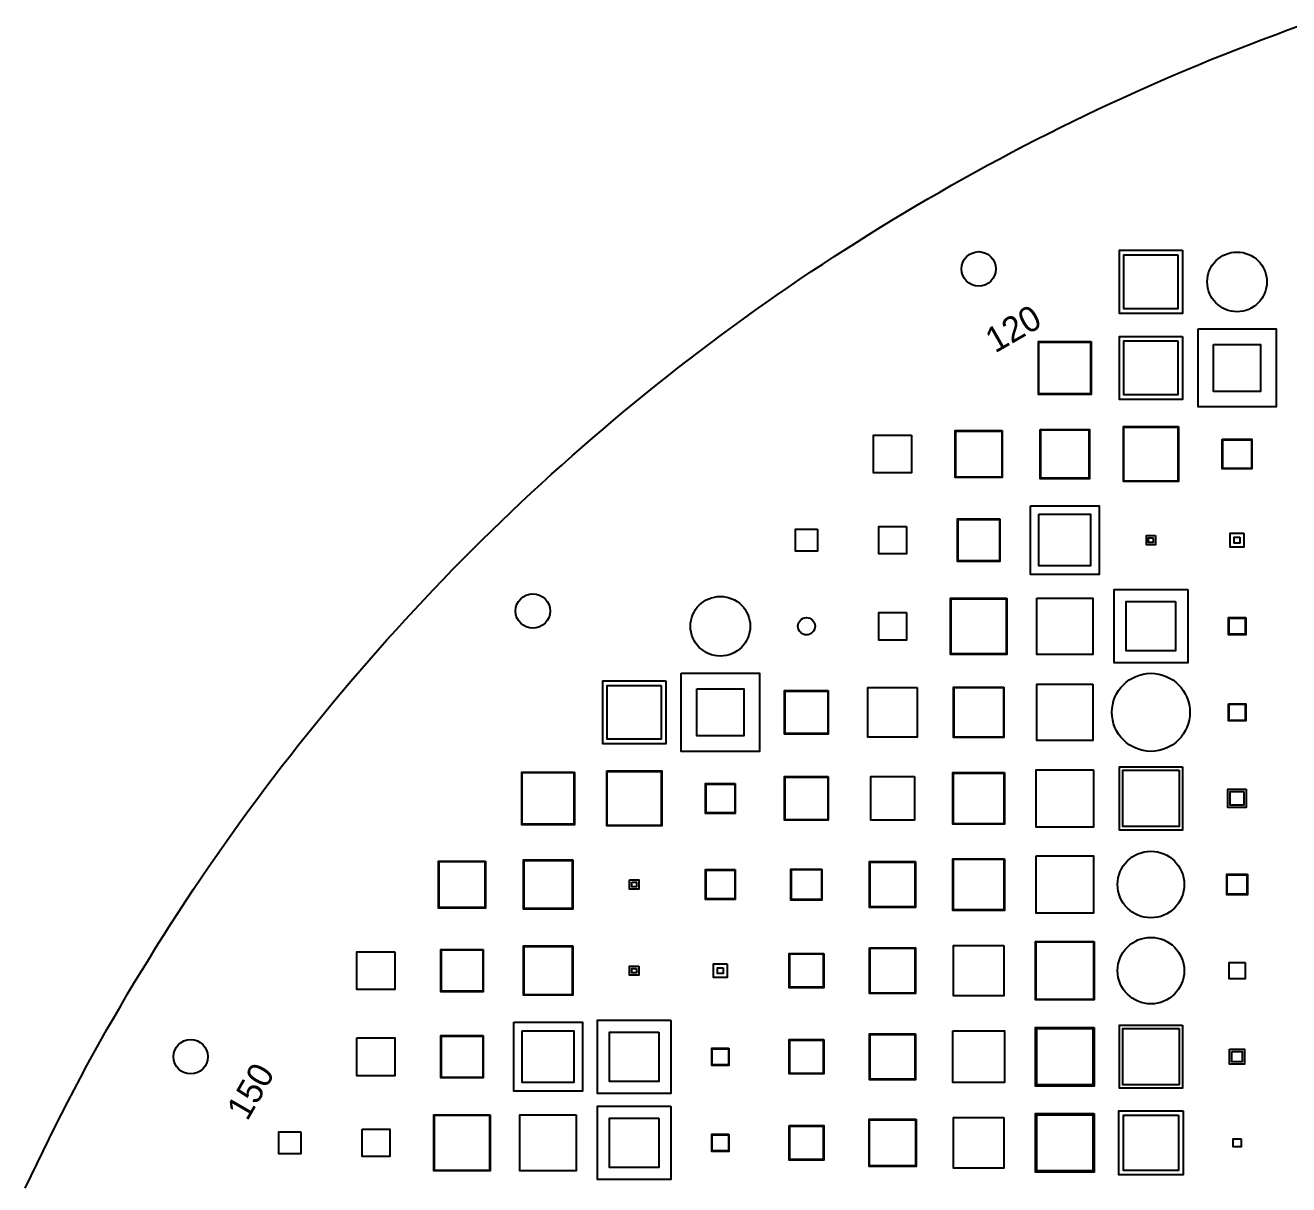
# Model space of a CAD drawing. Header units: millimetres. Extents: x -195 to 195, y -219 to 195.
# Drawn here: x -176.8 to -66.8, y 82.6 to 183.6 of the extents above; entities that cross this region are included whole.
import ezdxf
from ezdxf.enums import TextEntityAlignment as Align

# ---------------------------------------------------------------- set-up
doc = ezdxf.new("R2010")
doc.units = ezdxf.units.MM
for name, color, linetype in [('DRILL', 6, 'Continuous'), ('M1', 1, 'Continuous'), ('M2', 30, 'Continuous'), ('M3', 5, 'Continuous'), ('M4', 3, 'Continuous'), ('NPTH', 9, 'Continuous'), ('OUTLINE', 7, 'Continuous'), ('SILK_TOP', 7, 'Continuous')]:
    doc.layers.add(name, color=color, linetype=linetype)

msp = doc.modelspace()

# ---------------------------------------------------------------- linework, layer by layer
at = {"layer": 'DRILL'}
for centre, radius in [((-71.25, 161.25), 2.6), ((-116.25, 131.25), 2.6), ((-108.75, 131.25), 0.75), ((-78.75, 123.75), 3.4), ((-78.75, 108.75), 2.9), ((-78.75, 101.25), 2.9)]:
    msp.add_circle(centre, radius, dxfattribs=at)
at = {"layer": 'M1'}
for points in [[(-76.4, 163.6), (-76.4, 158.9), (-81.1, 158.9), (-81.1, 163.6)], [(-84, 156), (-84, 151.5), (-88.5, 151.5), (-88.5, 156)], [(-76.4, 156.1), (-76.4, 151.4), (-81.1, 151.4), (-81.1, 156.1)], [(-73.3, 155.8), (-69.2, 155.8), (-69.2, 151.7), (-73.3, 151.7)], [(-76.4, 148.6), (-76.4, 143.9), (-81.1, 143.9), (-81.1, 148.6)], [(-99.6, 147.9), (-99.6, 144.6), (-102.9, 144.6), (-102.9, 147.9)], [(-91.75, 148.25), (-91.75, 144.25), (-95.75, 144.25), (-95.75, 148.25)], [(-88.4, 148.4), (-84.1, 148.4), (-84.1, 144.1), (-88.4, 144.1)], [(-72.5, 147.5), (-70, 147.5), (-70, 145), (-72.5, 145)], [(-89.25, 141.75), (-83.25, 141.75), (-83.25, 135.75), (-89.25, 135.75)], [(-100.05, 139.95), (-100.05, 137.55), (-102.45, 137.55), (-102.45, 139.95)], [(-91.9, 140.6), (-91.9, 136.9), (-95.6, 136.9), (-95.6, 140.6)], [(-107.8, 139.7), (-107.8, 137.8), (-109.7, 137.8), (-109.7, 139.7)], [(-78.35, 139.15), (-78.35, 138.35), (-79.15, 138.35), (-79.15, 139.15)], [(-71, 139), (-71, 138.5), (-71.5, 138.5), (-71.5, 139)], [(-91.3, 133.7), (-91.3, 128.8), (-96.2, 128.8), (-96.2, 133.7)], [(-88.7, 133.7), (-83.8, 133.7), (-83.8, 128.8), (-88.7, 128.8)], [(-76.6, 133.4), (-76.6, 129.1), (-80.9, 129.1), (-80.9, 133.4)], [(-100.05, 132.45), (-100.05, 130.05), (-102.45, 130.05), (-102.45, 132.45)], [(-70.55, 131.95), (-70.55, 130.55), (-71.95, 130.55), (-71.95, 131.95)], [(-121.4, 126.1), (-121.4, 121.4), (-126.1, 121.4), (-126.1, 126.1)], [(-118.3, 125.8), (-114.2, 125.8), (-114.2, 121.7), (-118.3, 121.7)], [(-106.9, 125.6), (-106.9, 121.9), (-110.6, 121.9), (-110.6, 125.6)], [(-99.1, 125.9), (-99.1, 121.6), (-103.4, 121.6), (-103.4, 125.9)], [(-91.6, 125.9), (-91.6, 121.6), (-95.9, 121.6), (-95.9, 125.9)], [(-83.8, 126.2), (-83.8, 121.3), (-88.7, 121.3), (-88.7, 126.2)], [(-71.95, 124.45), (-70.55, 124.45), (-70.55, 123.05), (-71.95, 123.05)], [(-129, 118.5), (-129, 114), (-133.5, 114), (-133.5, 118.5)], [(-126.1, 118.6), (-121.4, 118.6), (-121.4, 113.9), (-126.1, 113.9)], [(-106.9, 118.1), (-106.9, 114.4), (-110.6, 114.4), (-110.6, 118.1)], [(-99.35, 118.15), (-99.35, 114.35), (-103.15, 114.35), (-103.15, 118.15)], [(-91.55, 118.45), (-91.55, 114.05), (-95.95, 114.05), (-95.95, 118.45)], [(-83.75, 118.75), (-83.75, 113.75), (-88.75, 113.75), (-88.75, 118.75)], [(-76.3, 118.7), (-76.3, 113.8), (-81.2, 113.8), (-81.2, 118.7)], [(-115, 117.5), (-115, 115), (-117.5, 115), (-117.5, 117.5)], [(-70.45, 117.05), (-70.45, 115.45), (-72.05, 115.45), (-72.05, 117.05)], [(-88.75, 111.25), (-83.75, 111.25), (-83.75, 106.25), (-88.75, 106.25)], [(-136.75, 110.75), (-136.75, 106.75), (-140.75, 106.75), (-140.75, 110.75)], [(-129.1, 110.9), (-129.1, 106.6), (-133.4, 106.6), (-133.4, 110.9)], [(-107.4, 110.1), (-107.4, 107.4), (-110.1, 107.4), (-110.1, 110.1)], [(-99.3, 110.7), (-99.3, 106.8), (-103.2, 106.8), (-103.2, 110.7)], [(-91.55, 110.95), (-91.55, 106.55), (-95.95, 106.55), (-95.95, 110.95)], [(-124.15, 109.15), (-123.35, 109.15), (-123.35, 108.35), (-124.15, 108.35)], [(-115, 110), (-115, 107.5), (-117.5, 107.5), (-117.5, 110)], [(-70.35, 109.65), (-70.35, 107.85), (-72.15, 107.85), (-72.15, 109.65)], [(-91.55, 103.45), (-91.55, 99.05), (-95.95, 99.05), (-95.95, 103.45)], [(-83.75, 103.75), (-83.75, 98.75), (-88.75, 98.75), (-88.75, 103.75)], [(-144.6, 102.9), (-144.6, 99.6), (-147.9, 99.6), (-147.9, 102.9)], [(-136.9, 103.1), (-136.9, 99.4), (-140.6, 99.4), (-140.6, 103.1)], [(-129.1, 103.4), (-129.1, 99.1), (-133.4, 99.1), (-133.4, 103.4)], [(-107.3, 102.7), (-107.3, 99.8), (-110.2, 99.8), (-110.2, 102.7)], [(-103.2, 103.2), (-99.3, 103.2), (-99.3, 99.3), (-103.2, 99.3)], [(-123.35, 101.65), (-123.35, 100.85), (-124.15, 100.85), (-124.15, 101.65)], [(-116, 101.5), (-116, 101), (-116.5, 101), (-116.5, 101.5)], [(-70.55, 101.95), (-70.55, 100.55), (-71.95, 100.55), (-71.95, 101.95)], [(-134.25, 96.75), (-128.25, 96.75), (-128.25, 90.75), (-134.25, 90.75)], [(-121.6, 95.9), (-121.6, 91.6), (-125.9, 91.6), (-125.9, 95.9)], [(-96, 96), (-91.5, 96), (-91.5, 91.5), (-96, 91.5)], [(-83.8, 96.2), (-83.8, 91.3), (-88.7, 91.3), (-88.7, 96.2)], [(-76.3, 96.2), (-76.3, 91.3), (-81.2, 91.3), (-81.2, 96.2)], [(-147.9, 95.4), (-144.6, 95.4), (-144.6, 92.1), (-147.9, 92.1)], [(-136.9, 95.6), (-136.9, 91.9), (-140.6, 91.9), (-140.6, 95.6)], [(-107.3, 95.2), (-107.3, 92.3), (-110.2, 92.3), (-110.2, 95.2)], [(-99.3, 95.7), (-99.3, 91.8), (-103.2, 91.8), (-103.2, 95.7)], [(-115.55, 94.45), (-115.55, 93.05), (-116.95, 93.05), (-116.95, 94.45)], [(-71.9, 94.4), (-70.6, 94.4), (-70.6, 93.1), (-71.9, 93.1)], [(-136.3, 88.7), (-136.3, 83.8), (-141.2, 83.8), (-141.2, 88.7)], [(-128.8, 88.7), (-128.8, 83.8), (-133.7, 83.8), (-133.7, 88.7)], [(-121.6, 88.4), (-121.6, 84.1), (-125.9, 84.1), (-125.9, 88.4)], [(-99.25, 88.25), (-99.25, 84.25), (-103.25, 84.25), (-103.25, 88.25)], [(-91.55, 88.45), (-91.55, 84.05), (-95.95, 84.05), (-95.95, 88.45)], [(-83.8, 88.7), (-83.8, 83.8), (-88.7, 83.8), (-88.7, 88.7)], [(-75.95, 89.05), (-75.95, 83.45), (-81.55, 83.45), (-81.55, 89.05)], [(-152.8, 87.2), (-152.8, 85.3), (-154.7, 85.3), (-154.7, 87.2)], [(-147.45, 87.45), (-145.05, 87.45), (-145.05, 85.05), (-147.45, 85.05)], [(-115.55, 86.95), (-115.55, 85.55), (-116.95, 85.55), (-116.95, 86.95)], [(-110.2, 87.7), (-107.3, 87.7), (-107.3, 84.8), (-110.2, 84.8)], [(-70.9, 86.6), (-70.9, 85.9), (-71.6, 85.9), (-71.6, 86.6)]]:
    msp.add_lwpolyline(points, close=True, dxfattribs=at)
at = {"layer": 'M2'}
for points in [[(-76, 164), (-76, 158.5), (-81.5, 158.5), (-81.5, 164)], [(-76, 156.5), (-76, 151), (-81.5, 151), (-81.5, 156.5)], [(-74.65, 157.15), (-67.85, 157.15), (-67.85, 150.35), (-74.65, 150.35)], [(-83.95, 156.05), (-83.95, 151.45), (-88.55, 151.45), (-88.55, 156.05)], [(-76.35, 148.65), (-76.35, 143.85), (-81.15, 143.85), (-81.15, 148.65)], [(-99.6, 147.9), (-99.6, 144.6), (-102.9, 144.6), (-102.9, 147.9)], [(-91.7, 148.3), (-91.7, 144.2), (-95.8, 144.2), (-95.8, 148.3)], [(-88.35, 148.35), (-84.15, 148.35), (-84.15, 144.15), (-88.35, 144.15)], [(-72.55, 147.55), (-69.95, 147.55), (-69.95, 144.95), (-72.55, 144.95)], [(-88.5, 141), (-84, 141), (-84, 136.5), (-88.5, 136.5)], [(-100.05, 139.95), (-100.05, 137.55), (-102.45, 137.55), (-102.45, 139.95)], [(-91.95, 140.55), (-91.95, 136.95), (-95.55, 136.95), (-95.55, 140.55)], [(-107.8, 139.7), (-107.8, 137.8), (-109.7, 137.8), (-109.7, 139.7)], [(-78.55, 138.95), (-78.55, 138.55), (-78.95, 138.55), (-78.95, 138.95)], [(-70.65, 139.35), (-70.65, 138.15), (-71.85, 138.15), (-71.85, 139.35)], [(-75.55, 134.45), (-75.55, 128.05), (-81.95, 128.05), (-81.95, 134.45)], [(-91.35, 133.65), (-91.35, 128.85), (-96.15, 128.85), (-96.15, 133.65)], [(-88.7, 133.7), (-83.8, 133.7), (-83.8, 128.8), (-88.7, 128.8)], [(-100.05, 132.45), (-100.05, 130.05), (-102.45, 130.05), (-102.45, 132.45)], [(-70.5, 132), (-70.5, 130.5), (-72, 130.5), (-72, 132)], [(-119.65, 127.15), (-112.85, 127.15), (-112.85, 120.35), (-119.65, 120.35)], [(-121, 126.5), (-121, 121), (-126.5, 121), (-126.5, 126.5)], [(-106.85, 125.65), (-106.85, 121.85), (-110.65, 121.85), (-110.65, 125.65)], [(-99.1, 125.9), (-99.1, 121.6), (-103.4, 121.6), (-103.4, 125.9)], [(-91.55, 125.95), (-91.55, 121.55), (-95.95, 121.55), (-95.95, 125.95)], [(-83.8, 126.2), (-83.8, 121.3), (-88.7, 121.3), (-88.7, 126.2)], [(-72, 124.5), (-70.5, 124.5), (-70.5, 123), (-72, 123)], [(-76, 119), (-76, 113.5), (-81.5, 113.5), (-81.5, 119)], [(-128.95, 118.55), (-128.95, 113.95), (-133.55, 113.95), (-133.55, 118.55)], [(-126.15, 118.65), (-121.35, 118.65), (-121.35, 113.85), (-126.15, 113.85)], [(-106.85, 118.15), (-106.85, 114.35), (-110.65, 114.35), (-110.65, 118.15)], [(-99.35, 118.15), (-99.35, 114.35), (-103.15, 114.35), (-103.15, 118.15)], [(-91.5, 118.5), (-91.5, 114), (-96, 114), (-96, 118.5)], [(-83.75, 118.75), (-83.75, 113.75), (-88.75, 113.75), (-88.75, 118.75)], [(-114.95, 117.55), (-114.95, 114.95), (-117.55, 114.95), (-117.55, 117.55)], [(-70.65, 116.85), (-70.65, 115.65), (-71.85, 115.65), (-71.85, 116.85)], [(-88.75, 111.25), (-83.75, 111.25), (-83.75, 106.25), (-88.75, 106.25)], [(-136.7, 110.8), (-136.7, 106.7), (-140.8, 106.7), (-140.8, 110.8)], [(-129.15, 110.85), (-129.15, 106.65), (-133.35, 106.65), (-133.35, 110.85)], [(-114.95, 110.05), (-114.95, 107.45), (-117.55, 107.45), (-117.55, 110.05)], [(-107.45, 110.05), (-107.45, 107.45), (-110.05, 107.45), (-110.05, 110.05)], [(-99.25, 110.75), (-99.25, 106.75), (-103.25, 106.75), (-103.25, 110.75)], [(-91.5, 111), (-91.5, 106.5), (-96, 106.5), (-96, 111)], [(-123.95, 108.95), (-123.55, 108.95), (-123.55, 108.55), (-123.95, 108.55)], [(-70.4, 109.6), (-70.4, 107.9), (-72.1, 107.9), (-72.1, 109.6)], [(-91.55, 103.45), (-91.55, 99.05), (-95.95, 99.05), (-95.95, 103.45)], [(-83.7, 103.8), (-83.7, 98.7), (-88.8, 98.7), (-88.8, 103.8)], [(-144.6, 102.9), (-144.6, 99.6), (-147.9, 99.6), (-147.9, 102.9)], [(-136.95, 103.05), (-136.95, 99.45), (-140.55, 99.45), (-140.55, 103.05)], [(-129.15, 103.35), (-129.15, 99.15), (-133.35, 99.15), (-133.35, 103.35)], [(-107.25, 102.75), (-107.25, 99.75), (-110.25, 99.75), (-110.25, 102.75)], [(-103.25, 103.25), (-99.25, 103.25), (-99.25, 99.25), (-103.25, 99.25)], [(-123.55, 101.45), (-123.55, 101.05), (-123.95, 101.05), (-123.95, 101.45)], [(-115.65, 101.85), (-115.65, 100.65), (-116.85, 100.65), (-116.85, 101.85)], [(-70.55, 101.95), (-70.55, 100.55), (-71.95, 100.55), (-71.95, 101.95)], [(-120.55, 96.95), (-120.55, 90.55), (-126.95, 90.55), (-126.95, 96.95)], [(-133.5, 96), (-129, 96), (-129, 91.5), (-133.5, 91.5)], [(-99.25, 95.75), (-99.25, 91.75), (-103.25, 91.75), (-103.25, 95.75)], [(-96, 96), (-91.5, 96), (-91.5, 91.5), (-96, 91.5)], [(-83.7, 96.3), (-83.7, 91.2), (-88.8, 91.2), (-88.8, 96.3)], [(-76, 96.5), (-76, 91), (-81.5, 91), (-81.5, 96.5)], [(-147.9, 95.4), (-144.6, 95.4), (-144.6, 92.1), (-147.9, 92.1)], [(-136.95, 95.55), (-136.95, 91.95), (-140.55, 91.95), (-140.55, 95.55)], [(-107.25, 95.25), (-107.25, 92.25), (-110.25, 92.25), (-110.25, 95.25)], [(-115.5, 94.5), (-115.5, 93), (-117, 93), (-117, 94.5)], [(-71.7, 94.2), (-70.8, 94.2), (-70.8, 93.3), (-71.7, 93.3)], [(-120.55, 89.45), (-120.55, 83.05), (-126.95, 83.05), (-126.95, 89.45)], [(-136.35, 88.65), (-136.35, 83.85), (-141.15, 83.85), (-141.15, 88.65)], [(-128.8, 88.7), (-128.8, 83.8), (-133.7, 83.8), (-133.7, 88.7)], [(-99.2, 88.3), (-99.2, 84.2), (-103.3, 84.2), (-103.3, 88.3)], [(-91.55, 88.45), (-91.55, 84.05), (-95.95, 84.05), (-95.95, 88.45)], [(-83.7, 88.8), (-83.7, 83.7), (-88.8, 83.7), (-88.8, 88.8)], [(-76.35, 88.65), (-76.35, 83.85), (-81.15, 83.85), (-81.15, 88.65)], [(-152.8, 87.2), (-152.8, 85.3), (-154.7, 85.3), (-154.7, 87.2)], [(-147.45, 87.45), (-145.05, 87.45), (-145.05, 85.05), (-147.45, 85.05)], [(-115.5, 87), (-115.5, 85.5), (-117, 85.5), (-117, 87)], [(-110.25, 87.75), (-107.25, 87.75), (-107.25, 84.75), (-110.25, 84.75)], [(-70.9, 86.6), (-70.9, 85.9), (-71.6, 85.9), (-71.6, 86.6)]]:
    msp.add_lwpolyline(points, close=True, dxfattribs=at)
at = {"layer": 'M3'}
for points in [[(-76.4, 163.6), (-76.4, 158.9), (-81.1, 158.9), (-81.1, 163.6)], [(-84, 156), (-84, 151.5), (-88.5, 151.5), (-88.5, 156)], [(-76.4, 156.1), (-76.4, 151.4), (-81.1, 151.4), (-81.1, 156.1)], [(-73.3, 155.8), (-69.2, 155.8), (-69.2, 151.7), (-73.3, 151.7)], [(-76.4, 148.6), (-76.4, 143.9), (-81.1, 143.9), (-81.1, 148.6)], [(-99.6, 147.9), (-99.6, 144.6), (-102.9, 144.6), (-102.9, 147.9)], [(-91.75, 148.25), (-91.75, 144.25), (-95.75, 144.25), (-95.75, 148.25)], [(-88.4, 148.4), (-84.1, 148.4), (-84.1, 144.1), (-88.4, 144.1)], [(-72.5, 147.5), (-70, 147.5), (-70, 145), (-72.5, 145)], [(-89.25, 141.75), (-83.25, 141.75), (-83.25, 135.75), (-89.25, 135.75)], [(-100.05, 139.95), (-100.05, 137.55), (-102.45, 137.55), (-102.45, 139.95)], [(-91.9, 140.6), (-91.9, 136.9), (-95.6, 136.9), (-95.6, 140.6)], [(-107.8, 139.7), (-107.8, 137.8), (-109.7, 137.8), (-109.7, 139.7)], [(-78.35, 139.15), (-78.35, 138.35), (-79.15, 138.35), (-79.15, 139.15)], [(-71, 139), (-71, 138.5), (-71.5, 138.5), (-71.5, 139)], [(-91.3, 133.7), (-91.3, 128.8), (-96.2, 128.8), (-96.2, 133.7)], [(-88.7, 133.7), (-83.8, 133.7), (-83.8, 128.8), (-88.7, 128.8)], [(-76.6, 133.4), (-76.6, 129.1), (-80.9, 129.1), (-80.9, 133.4)], [(-100.05, 132.45), (-100.05, 130.05), (-102.45, 130.05), (-102.45, 132.45)], [(-70.55, 131.95), (-70.55, 130.55), (-71.95, 130.55), (-71.95, 131.95)], [(-121.4, 126.1), (-121.4, 121.4), (-126.1, 121.4), (-126.1, 126.1)], [(-118.3, 125.8), (-114.2, 125.8), (-114.2, 121.7), (-118.3, 121.7)], [(-106.9, 125.6), (-106.9, 121.9), (-110.6, 121.9), (-110.6, 125.6)], [(-99.1, 125.9), (-99.1, 121.6), (-103.4, 121.6), (-103.4, 125.9)], [(-91.6, 125.9), (-91.6, 121.6), (-95.9, 121.6), (-95.9, 125.9)], [(-83.8, 126.2), (-83.8, 121.3), (-88.7, 121.3), (-88.7, 126.2)], [(-71.95, 124.45), (-70.55, 124.45), (-70.55, 123.05), (-71.95, 123.05)], [(-129, 118.5), (-129, 114), (-133.5, 114), (-133.5, 118.5)], [(-126.1, 118.6), (-121.4, 118.6), (-121.4, 113.9), (-126.1, 113.9)], [(-106.9, 118.1), (-106.9, 114.4), (-110.6, 114.4), (-110.6, 118.1)], [(-99.35, 118.15), (-99.35, 114.35), (-103.15, 114.35), (-103.15, 118.15)], [(-91.55, 118.45), (-91.55, 114.05), (-95.95, 114.05), (-95.95, 118.45)], [(-83.75, 118.75), (-83.75, 113.75), (-88.75, 113.75), (-88.75, 118.75)], [(-76.3, 118.7), (-76.3, 113.8), (-81.2, 113.8), (-81.2, 118.7)], [(-115, 117.5), (-115, 115), (-117.5, 115), (-117.5, 117.5)], [(-70.45, 117.05), (-70.45, 115.45), (-72.05, 115.45), (-72.05, 117.05)], [(-88.75, 111.25), (-83.75, 111.25), (-83.75, 106.25), (-88.75, 106.25)], [(-136.75, 110.75), (-136.75, 106.75), (-140.75, 106.75), (-140.75, 110.75)], [(-129.1, 110.9), (-129.1, 106.6), (-133.4, 106.6), (-133.4, 110.9)], [(-107.4, 110.1), (-107.4, 107.4), (-110.1, 107.4), (-110.1, 110.1)], [(-99.3, 110.7), (-99.3, 106.8), (-103.2, 106.8), (-103.2, 110.7)], [(-91.55, 110.95), (-91.55, 106.55), (-95.95, 106.55), (-95.95, 110.95)], [(-124.15, 109.15), (-123.35, 109.15), (-123.35, 108.35), (-124.15, 108.35)], [(-115, 110), (-115, 107.5), (-117.5, 107.5), (-117.5, 110)], [(-70.35, 109.65), (-70.35, 107.85), (-72.15, 107.85), (-72.15, 109.65)], [(-91.55, 103.45), (-91.55, 99.05), (-95.95, 99.05), (-95.95, 103.45)], [(-83.75, 103.75), (-83.75, 98.75), (-88.75, 98.75), (-88.75, 103.75)], [(-144.6, 102.9), (-144.6, 99.6), (-147.9, 99.6), (-147.9, 102.9)], [(-136.9, 103.1), (-136.9, 99.4), (-140.6, 99.4), (-140.6, 103.1)], [(-129.1, 103.4), (-129.1, 99.1), (-133.4, 99.1), (-133.4, 103.4)], [(-107.3, 102.7), (-107.3, 99.8), (-110.2, 99.8), (-110.2, 102.7)], [(-103.2, 103.2), (-99.3, 103.2), (-99.3, 99.3), (-103.2, 99.3)], [(-123.35, 101.65), (-123.35, 100.85), (-124.15, 100.85), (-124.15, 101.65)], [(-116, 101.5), (-116, 101), (-116.5, 101), (-116.5, 101.5)], [(-70.55, 101.95), (-70.55, 100.55), (-71.95, 100.55), (-71.95, 101.95)], [(-134.25, 96.75), (-128.25, 96.75), (-128.25, 90.75), (-134.25, 90.75)], [(-121.6, 95.9), (-121.6, 91.6), (-125.9, 91.6), (-125.9, 95.9)], [(-96, 96), (-91.5, 96), (-91.5, 91.5), (-96, 91.5)], [(-83.8, 96.2), (-83.8, 91.3), (-88.7, 91.3), (-88.7, 96.2)], [(-76.3, 96.2), (-76.3, 91.3), (-81.2, 91.3), (-81.2, 96.2)], [(-147.9, 95.4), (-144.6, 95.4), (-144.6, 92.1), (-147.9, 92.1)], [(-136.9, 95.6), (-136.9, 91.9), (-140.6, 91.9), (-140.6, 95.6)], [(-107.3, 95.2), (-107.3, 92.3), (-110.2, 92.3), (-110.2, 95.2)], [(-99.3, 95.7), (-99.3, 91.8), (-103.2, 91.8), (-103.2, 95.7)], [(-115.55, 94.45), (-115.55, 93.05), (-116.95, 93.05), (-116.95, 94.45)], [(-71.9, 94.4), (-70.6, 94.4), (-70.6, 93.1), (-71.9, 93.1)], [(-136.3, 88.7), (-136.3, 83.8), (-141.2, 83.8), (-141.2, 88.7)], [(-128.8, 88.7), (-128.8, 83.8), (-133.7, 83.8), (-133.7, 88.7)], [(-121.6, 88.4), (-121.6, 84.1), (-125.9, 84.1), (-125.9, 88.4)], [(-99.25, 88.25), (-99.25, 84.25), (-103.25, 84.25), (-103.25, 88.25)], [(-91.55, 88.45), (-91.55, 84.05), (-95.95, 84.05), (-95.95, 88.45)], [(-83.8, 88.7), (-83.8, 83.8), (-88.7, 83.8), (-88.7, 88.7)], [(-75.95, 89.05), (-75.95, 83.45), (-81.55, 83.45), (-81.55, 89.05)], [(-152.8, 87.2), (-152.8, 85.3), (-154.7, 85.3), (-154.7, 87.2)], [(-147.45, 87.45), (-145.05, 87.45), (-145.05, 85.05), (-147.45, 85.05)], [(-115.55, 86.95), (-115.55, 85.55), (-116.95, 85.55), (-116.95, 86.95)], [(-110.2, 87.7), (-107.3, 87.7), (-107.3, 84.8), (-110.2, 84.8)], [(-70.9, 86.6), (-70.9, 85.9), (-71.6, 85.9), (-71.6, 86.6)]]:
    msp.add_lwpolyline(points, close=True, dxfattribs=at)
at = {"layer": 'M4'}
for points in [[(-76, 164), (-76, 158.5), (-81.5, 158.5), (-81.5, 164)], [(-76, 156.5), (-76, 151), (-81.5, 151), (-81.5, 156.5)], [(-74.65, 157.15), (-67.85, 157.15), (-67.85, 150.35), (-74.65, 150.35)], [(-83.95, 156.05), (-83.95, 151.45), (-88.55, 151.45), (-88.55, 156.05)], [(-76.35, 148.65), (-76.35, 143.85), (-81.15, 143.85), (-81.15, 148.65)], [(-99.6, 147.9), (-99.6, 144.6), (-102.9, 144.6), (-102.9, 147.9)], [(-91.7, 148.3), (-91.7, 144.2), (-95.8, 144.2), (-95.8, 148.3)], [(-88.35, 148.35), (-84.15, 148.35), (-84.15, 144.15), (-88.35, 144.15)], [(-72.55, 147.55), (-69.95, 147.55), (-69.95, 144.95), (-72.55, 144.95)], [(-88.5, 141), (-84, 141), (-84, 136.5), (-88.5, 136.5)], [(-100.05, 139.95), (-100.05, 137.55), (-102.45, 137.55), (-102.45, 139.95)], [(-91.95, 140.55), (-91.95, 136.95), (-95.55, 136.95), (-95.55, 140.55)], [(-107.8, 139.7), (-107.8, 137.8), (-109.7, 137.8), (-109.7, 139.7)], [(-78.55, 138.95), (-78.55, 138.55), (-78.95, 138.55), (-78.95, 138.95)], [(-70.65, 139.35), (-70.65, 138.15), (-71.85, 138.15), (-71.85, 139.35)], [(-75.55, 134.45), (-75.55, 128.05), (-81.95, 128.05), (-81.95, 134.45)], [(-91.35, 133.65), (-91.35, 128.85), (-96.15, 128.85), (-96.15, 133.65)], [(-88.7, 133.7), (-83.8, 133.7), (-83.8, 128.8), (-88.7, 128.8)], [(-100.05, 132.45), (-100.05, 130.05), (-102.45, 130.05), (-102.45, 132.45)], [(-70.5, 132), (-70.5, 130.5), (-72, 130.5), (-72, 132)], [(-119.65, 127.15), (-112.85, 127.15), (-112.85, 120.35), (-119.65, 120.35)], [(-121, 126.5), (-121, 121), (-126.5, 121), (-126.5, 126.5)], [(-106.85, 125.65), (-106.85, 121.85), (-110.65, 121.85), (-110.65, 125.65)], [(-99.1, 125.9), (-99.1, 121.6), (-103.4, 121.6), (-103.4, 125.9)], [(-91.55, 125.95), (-91.55, 121.55), (-95.95, 121.55), (-95.95, 125.95)], [(-83.8, 126.2), (-83.8, 121.3), (-88.7, 121.3), (-88.7, 126.2)], [(-72, 124.5), (-70.5, 124.5), (-70.5, 123), (-72, 123)], [(-76, 119), (-76, 113.5), (-81.5, 113.5), (-81.5, 119)], [(-128.95, 118.55), (-128.95, 113.95), (-133.55, 113.95), (-133.55, 118.55)], [(-126.15, 118.65), (-121.35, 118.65), (-121.35, 113.85), (-126.15, 113.85)], [(-106.85, 118.15), (-106.85, 114.35), (-110.65, 114.35), (-110.65, 118.15)], [(-99.35, 118.15), (-99.35, 114.35), (-103.15, 114.35), (-103.15, 118.15)], [(-91.5, 118.5), (-91.5, 114), (-96, 114), (-96, 118.5)], [(-83.75, 118.75), (-83.75, 113.75), (-88.75, 113.75), (-88.75, 118.75)], [(-114.95, 117.55), (-114.95, 114.95), (-117.55, 114.95), (-117.55, 117.55)], [(-70.65, 116.85), (-70.65, 115.65), (-71.85, 115.65), (-71.85, 116.85)], [(-88.75, 111.25), (-83.75, 111.25), (-83.75, 106.25), (-88.75, 106.25)], [(-136.7, 110.8), (-136.7, 106.7), (-140.8, 106.7), (-140.8, 110.8)], [(-129.15, 110.85), (-129.15, 106.65), (-133.35, 106.65), (-133.35, 110.85)], [(-114.95, 110.05), (-114.95, 107.45), (-117.55, 107.45), (-117.55, 110.05)], [(-107.45, 110.05), (-107.45, 107.45), (-110.05, 107.45), (-110.05, 110.05)], [(-99.25, 110.75), (-99.25, 106.75), (-103.25, 106.75), (-103.25, 110.75)], [(-91.5, 111), (-91.5, 106.5), (-96, 106.5), (-96, 111)], [(-123.95, 108.95), (-123.55, 108.95), (-123.55, 108.55), (-123.95, 108.55)], [(-70.4, 109.6), (-70.4, 107.9), (-72.1, 107.9), (-72.1, 109.6)], [(-91.55, 103.45), (-91.55, 99.05), (-95.95, 99.05), (-95.95, 103.45)], [(-83.7, 103.8), (-83.7, 98.7), (-88.8, 98.7), (-88.8, 103.8)], [(-144.6, 102.9), (-144.6, 99.6), (-147.9, 99.6), (-147.9, 102.9)], [(-136.95, 103.05), (-136.95, 99.45), (-140.55, 99.45), (-140.55, 103.05)], [(-129.15, 103.35), (-129.15, 99.15), (-133.35, 99.15), (-133.35, 103.35)], [(-107.25, 102.75), (-107.25, 99.75), (-110.25, 99.75), (-110.25, 102.75)], [(-103.25, 103.25), (-99.25, 103.25), (-99.25, 99.25), (-103.25, 99.25)], [(-123.55, 101.45), (-123.55, 101.05), (-123.95, 101.05), (-123.95, 101.45)], [(-115.65, 101.85), (-115.65, 100.65), (-116.85, 100.65), (-116.85, 101.85)], [(-70.55, 101.95), (-70.55, 100.55), (-71.95, 100.55), (-71.95, 101.95)], [(-120.55, 96.95), (-120.55, 90.55), (-126.95, 90.55), (-126.95, 96.95)], [(-133.5, 96), (-129, 96), (-129, 91.5), (-133.5, 91.5)], [(-99.25, 95.75), (-99.25, 91.75), (-103.25, 91.75), (-103.25, 95.75)], [(-96, 96), (-91.5, 96), (-91.5, 91.5), (-96, 91.5)], [(-83.7, 96.3), (-83.7, 91.2), (-88.8, 91.2), (-88.8, 96.3)], [(-76, 96.5), (-76, 91), (-81.5, 91), (-81.5, 96.5)], [(-147.9, 95.4), (-144.6, 95.4), (-144.6, 92.1), (-147.9, 92.1)], [(-136.95, 95.55), (-136.95, 91.95), (-140.55, 91.95), (-140.55, 95.55)], [(-107.25, 95.25), (-107.25, 92.25), (-110.25, 92.25), (-110.25, 95.25)], [(-115.5, 94.5), (-115.5, 93), (-117, 93), (-117, 94.5)], [(-71.7, 94.2), (-70.8, 94.2), (-70.8, 93.3), (-71.7, 93.3)], [(-120.55, 89.45), (-120.55, 83.05), (-126.95, 83.05), (-126.95, 89.45)], [(-136.35, 88.65), (-136.35, 83.85), (-141.15, 83.85), (-141.15, 88.65)], [(-128.8, 88.7), (-128.8, 83.8), (-133.7, 83.8), (-133.7, 88.7)], [(-99.2, 88.3), (-99.2, 84.2), (-103.3, 84.2), (-103.3, 88.3)], [(-91.55, 88.45), (-91.55, 84.05), (-95.95, 84.05), (-95.95, 88.45)], [(-83.7, 88.8), (-83.7, 83.7), (-88.8, 83.7), (-88.8, 88.8)], [(-76.35, 88.65), (-76.35, 83.85), (-81.15, 83.85), (-81.15, 88.65)], [(-152.8, 87.2), (-152.8, 85.3), (-154.7, 85.3), (-154.7, 87.2)], [(-147.45, 87.45), (-145.05, 87.45), (-145.05, 85.05), (-147.45, 85.05)], [(-115.5, 87), (-115.5, 85.5), (-117, 85.5), (-117, 87)], [(-110.25, 87.75), (-107.25, 87.75), (-107.25, 84.75), (-110.25, 84.75)], [(-70.9, 86.6), (-70.9, 85.9), (-71.6, 85.9), (-71.6, 86.6)]]:
    msp.add_lwpolyline(points, close=True, dxfattribs=at)
at = {"layer": 'NPTH'}
for centre in [(-93.75, 162.38), (-132.58, 132.58), (-162.38, 93.75)]:
    msp.add_circle(centre, 1.5, dxfattribs=at)
at = {"layer": 'OUTLINE'}
msp.add_lwpolyline([(-176.79, 82.29), (-176.28, 83.37), (-175.76, 84.45), (-175.24, 85.53), (-174.71, 86.6), (-174.18, 87.67), (-173.64, 88.74), (-173.09, 89.81), (-172.54, 90.87), (-171.97, 91.92), (-171.41, 92.98), (-170.83, 94.03), (-170.25, 95.07), (-169.67, 96.12), (-169.07, 97.15), (-168.47, 98.19), (-167.87, 99.22), (-167.26, 100.25), (-166.64, 101.27), (-166.01, 102.29), (-165.38, 103.31), (-164.75, 104.32), (-164.1, 105.33), (-163.45, 106.34), (-162.8, 107.34), (-162.14, 108.34), (-161.47, 109.33), (-160.79, 110.32), (-160.11, 111.3), (-159.43, 112.28), (-158.74, 113.26), (-158.04, 114.23), (-157.34, 115.2), (-156.63, 116.16), (-155.91, 117.12), (-155.19, 118.07), (-154.46, 119.02), (-153.73, 119.97), (-152.99, 120.91), (-152.24, 121.85), (-151.49, 122.78), (-150.74, 123.71), (-149.98, 124.63), (-149.21, 125.55), (-148.43, 126.46), (-147.66, 127.37), (-146.87, 128.27), (-146.08, 129.17), (-145.29, 130.06), (-144.49, 130.95), (-143.68, 131.84), (-142.87, 132.72), (-142.05, 133.59), (-141.23, 134.46), (-140.4, 135.32), (-139.57, 136.18), (-138.73, 137.04), (-137.89, 137.89), (-137.04, 138.73), (-136.18, 139.57), (-135.32, 140.4), (-134.46, 141.23), (-133.59, 142.05), (-132.72, 142.87), (-131.84, 143.68), (-130.95, 144.49), (-130.06, 145.29), (-129.17, 146.08), (-128.27, 146.87), (-127.37, 147.66), (-126.46, 148.43), (-125.55, 149.21), (-124.63, 149.98), (-123.71, 150.74), (-122.78, 151.49), (-121.85, 152.24), (-120.91, 152.99), (-119.97, 153.73), (-119.02, 154.46), (-118.07, 155.19), (-117.12, 155.91), (-116.16, 156.63), (-115.2, 157.34), (-114.23, 158.04), (-113.26, 158.74), (-112.28, 159.43), (-111.3, 160.11), (-110.32, 160.79), (-109.33, 161.47), (-108.34, 162.14), (-107.34, 162.8), (-106.34, 163.45), (-105.33, 164.1), (-104.32, 164.75), (-103.31, 165.38), (-102.29, 166.01), (-101.27, 166.64), (-100.25, 167.26), (-99.22, 167.87), (-98.19, 168.47), (-97.15, 169.07), (-96.12, 169.67), (-95.07, 170.25), (-94.03, 170.83), (-92.98, 171.41), (-91.92, 171.97), (-90.87, 172.54), (-89.81, 173.09), (-88.74, 173.64), (-87.67, 174.18), (-86.6, 174.71), (-85.53, 175.24), (-84.45, 175.76), (-83.37, 176.28), (-82.29, 176.79), (-81.2, 177.29), (-80.11, 177.78), (-79.02, 178.27), (-77.93, 178.75), (-76.83, 179.23), (-75.73, 179.7), (-74.62, 180.16), (-73.52, 180.61), (-72.41, 181.06), (-71.29, 181.5), (-70.18, 181.93), (-69.06, 182.36), (-67.94, 182.78), (-66.82, 183.19), (-65.69, 183.6)], dxfattribs=at)

# ---------------------------------------------------------------- texts
at = {"layer": 'SILK_TOP'}
for s, rotation, p in [('120', 30, (-90.75, 157.18)), ('150', 60, (-157.18, 90.75))]:
    msp.add_text(s, height=2.2, rotation=rotation, dxfattribs=at).set_placement(p, align=Align.MIDDLE_CENTER)

doc.saveas('drawing.dxf')
